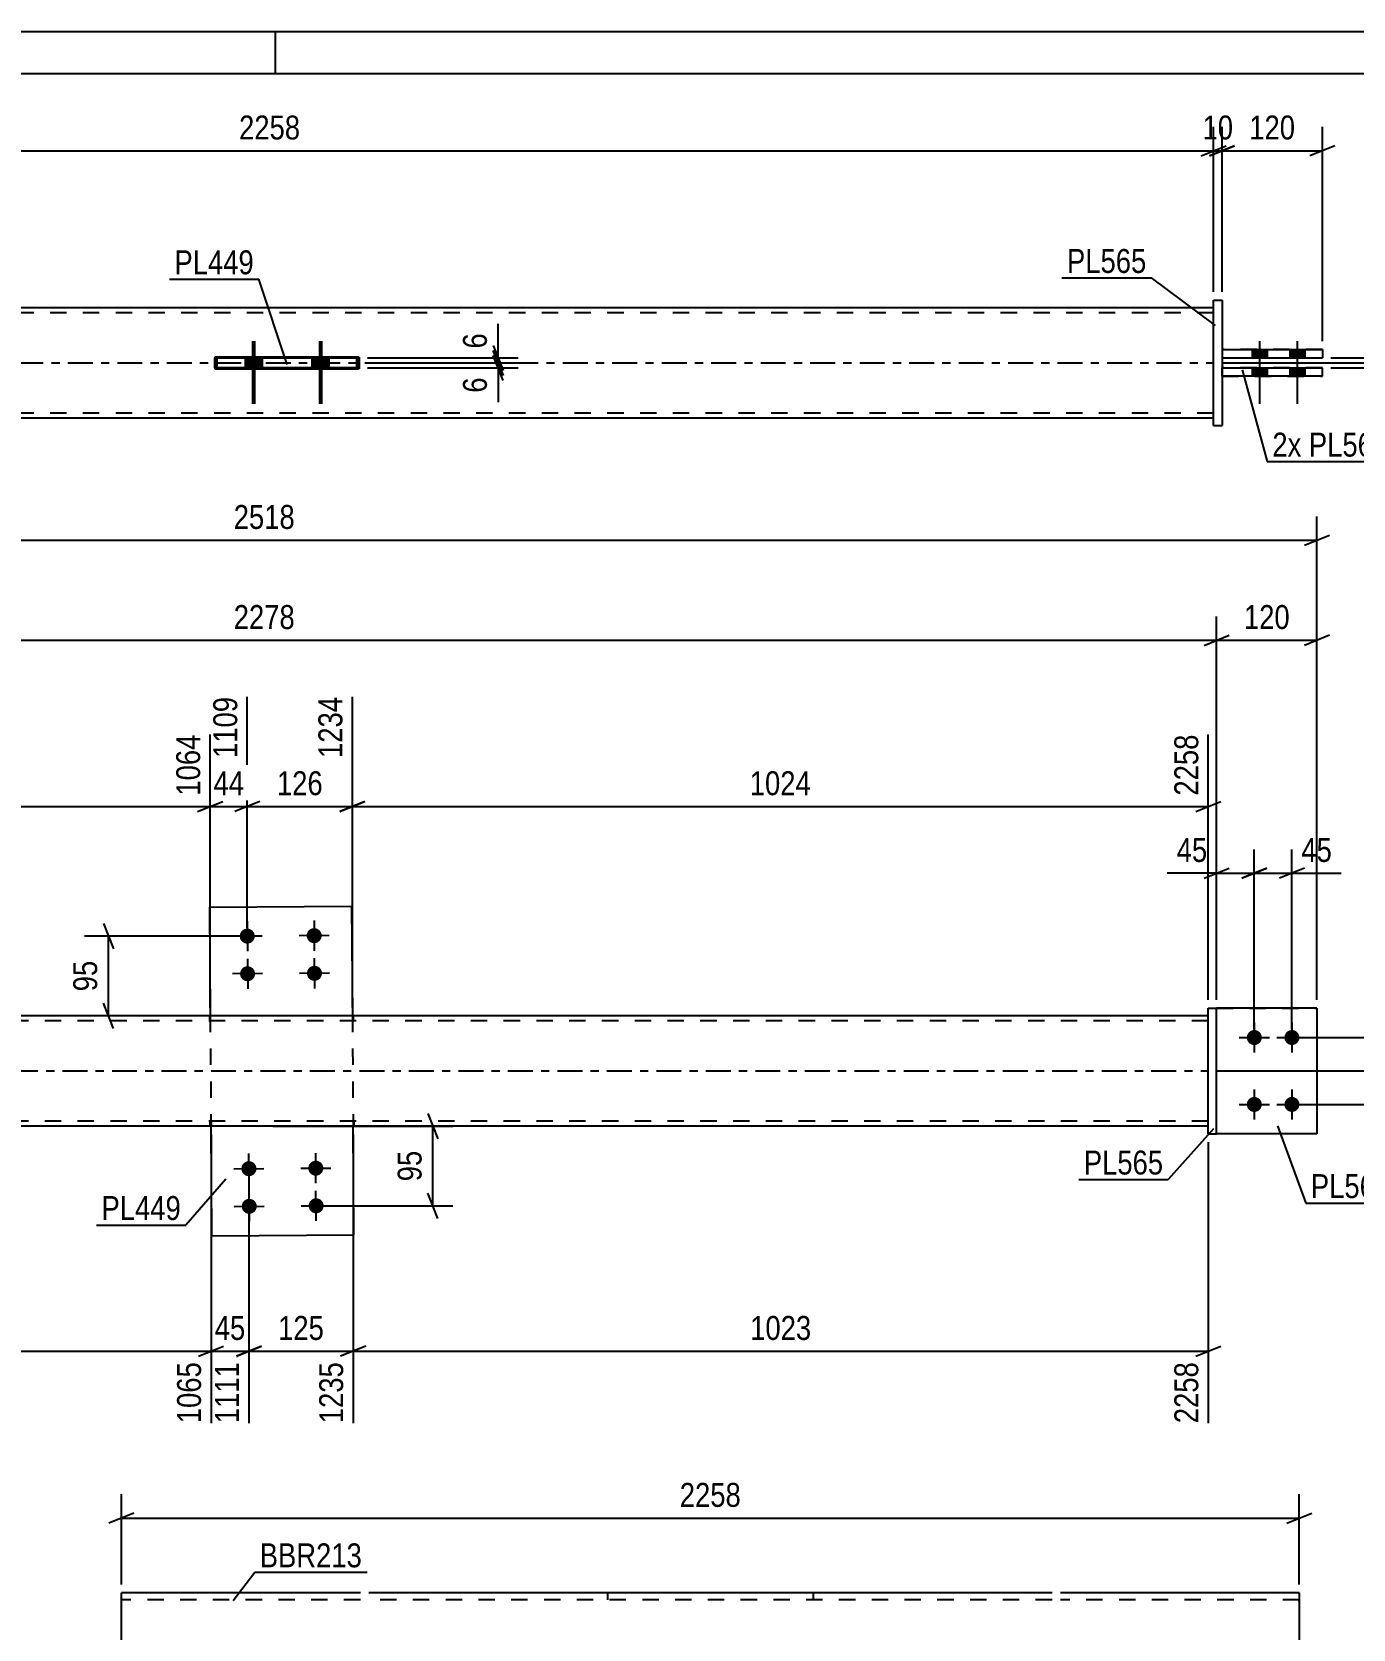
# Model space of a CAD drawing. Header units: millimetres. Extents: x 0 to 420, y 0 to 297.
# Drawn here: x 180.9 to 338.9, y 106 to 297 of the extents above; entities that cross this region are included whole.
import ezdxf

# ---------------------------------------------------------------- set-up
doc = ezdxf.new("R2010")
doc.units = ezdxf.units.MM
doc.linetypes.add('DXK_LINE_DOT2', pattern=[3.9198, 1.9599, -1.9599])
doc.linetypes.add('DXK_LINE_DOT3', pattern=[5.9187, 2.979, -0.9799, 0.9799, -0.9799])
doc.styles.add('Arial Narrow', font='ARIALN.TTF', dxfattribs={"height": 0.2})

# ---------------------------------------------------------------- blocks, each defined once
blk = doc.blocks.new('Unknown-581589653-1129')
at = {"color": 5, "linetype": 'Continuous'}
for p, q in [((420, 297), (0, 297)), ((210, 292), (210, 297)), ((415, 292), (5, 292))]:
    blk.add_line(p, q, dxfattribs=at)
blk = doc.blocks.new('Part-581589653-3309 - 1601')
at = {"color": 7, "linetype": 'DXK_LINE_DOT2'}
for p, q in [((322.58, 180.25), (334.58, 180.25)), ((334.58, 180.25), (322.58, 180.25)), ((322.58, 180.25), (322.58, 180.25)), ((322.58, 165.25), (322.58, 180.25)), ((334.58, 180.25), (334.58, 180.25)), ((334.58, 180.25), (334.58, 165.25)), ((334.58, 165.25), (322.58, 165.25)), ((334.58, 165.25), (322.58, 165.25))]:
    blk.add_line(p, q, dxfattribs=at)
blk = doc.blocks.new('Part-581589653-1607 - 1601')
at = {"linetype": 'Continuous'}
blk.add_hatch(color=2, dxfattribs=at).paths.add_polyline_path([(125.77, 166.15), (124.97, 167.55), (126.57, 167.55)])
at = {"color": 2, "linetype": 'Continuous'}
for p, q in [((321.58, 179.35), (95.77, 179.35)), ((125.77, 166.15), (124.97, 167.55)), ((124.97, 167.55), (126.57, 167.55)), ((126.57, 167.55), (125.77, 166.15)), ((321.58, 166.15), (95.77, 166.15))]:
    blk.add_line(p, q, dxfattribs=at)
at = {"color": 7, "linetype": 'DXK_LINE_DOT2'}
for p, q in [((95.77, 179.35), (95.77, 166.15)), ((321.58, 178.75), (95.77, 178.75)), ((202.11, 179.35), (202.11, 178.75)), ((219.32, 179.35), (219.32, 178.75)), ((321.58, 166.15), (321.58, 179.35)), ((321.58, 166.75), (95.77, 166.75)), ((202.2, 166.15), (202.2, 166.75)), ((219.41, 166.15), (219.41, 166.75))]:
    blk.add_line(p, q, dxfattribs=at)
at = {"color": 7, "linetype": 'DXK_LINE_DOT3'}
blk.add_line((95.77, 172.75), (321.58, 172.75), dxfattribs=at)
at = {"color": 2, "linetype": 'Continuous'}
blk.add_circle((125.77, 167.05), 1, dxfattribs=at)
blk = doc.blocks.new('Part-581589653-1620 - 1601')
at = {"color": 2, "linetype": 'Continuous'}
for p, q in [((202.12, 192.34), (219.12, 192.46)), ((202.12, 192.34), (202.21, 179.35)), ((219.12, 192.46), (219.21, 179.35)), ((202.4, 153.03), (202.31, 166.15)), ((219.4, 153.16), (219.31, 166.15)), ((202.4, 153.03), (219.4, 153.16))]:
    blk.add_line(p, q, dxfattribs=at)
at = {"color": 7, "linetype": 'DXK_LINE_DOT2'}
for p, q in [((202.21, 179.35), (202.31, 166.15)), ((219.21, 179.35), (219.31, 166.15))]:
    blk.add_line(p, q, dxfattribs=at)
blk = doc.blocks.new('Bolt-581589653-1613 - 1601')
at = {"linetype": 'Continuous'}
for points in [[(205.94, 161.06, -1), (207.74, 161.07, -1)], [(213.94, 161.12, -1), (215.74, 161.13, -1)], [(205.98, 156.56, -1), (207.78, 156.57, -1)], [(213.98, 156.62, -1), (215.78, 156.63, -1)]]:
    blk.add_hatch(color=1, dxfattribs=at).paths.add_polyline_path(points)
at = {"color": 1, "linetype": 'Continuous'}
for p, q in [((206.86, 159.27), (206.83, 162.87)), ((214.86, 159.32), (214.83, 162.92)), ((205.04, 161.05), (208.64, 161.08)), ((213.04, 161.11), (216.64, 161.14)), ((206.89, 154.77), (206.86, 158.37)), ((213.08, 156.61), (216.68, 156.64)), ((214.89, 154.82), (214.86, 158.42)), ((205.08, 156.55), (208.68, 156.58))]:
    blk.add_line(p, q, dxfattribs=at)
blk = doc.blocks.new('Bolt-581589653-1614 - 1601')
at = {"linetype": 'Continuous'}
for points in [[(207.54, 188.88, -1), (205.74, 188.87, -1)], [(215.54, 188.94, -1), (213.74, 188.92, -1)], [(207.58, 184.38, -1), (205.78, 184.37, -1)], [(215.58, 184.44, -1), (213.78, 184.42, -1)]]:
    blk.add_hatch(color=1, dxfattribs=at).paths.add_polyline_path(points)
at = {"color": 1, "linetype": 'Continuous'}
for p, q in [((206.63, 190.67), (206.66, 187.07)), ((214.63, 190.73), (214.66, 187.13)), ((208.44, 188.89), (204.84, 188.86)), ((216.44, 188.94), (212.84, 188.92)), ((206.66, 186.17), (206.69, 182.57)), ((214.66, 186.23), (214.69, 182.63)), ((208.48, 184.39), (204.88, 184.36)), ((216.48, 184.44), (212.88, 184.42))]:
    blk.add_line(p, q, dxfattribs=at)
blk = doc.blocks.new('Part-581589653-3310 - 1601')
at = {"color": 2, "linetype": 'Continuous'}
for p, q in [((334.58, 180.25), (322.58, 180.25)), ((334.58, 180.25), (334.58, 180.25)), ((334.58, 180.25), (334.58, 165.25)), ((334.58, 165.25), (322.58, 165.25))]:
    blk.add_line(p, q, dxfattribs=at)
at = {"color": 7, "linetype": 'DXK_LINE_DOT2'}
for p, q in [((334.58, 180.25), (322.58, 180.25)), ((322.58, 180.25), (322.58, 180.25)), ((322.58, 165.25), (322.58, 180.25)), ((334.58, 180.25), (334.58, 180.25)), ((334.58, 165.25), (322.58, 165.25))]:
    blk.add_line(p, q, dxfattribs=at)
blk = doc.blocks.new('Part-581589653-3311 - 1601')
at = {"color": 2, "linetype": 'Continuous'}
for p, q in [((321.58, 180.25), (322.58, 180.25)), ((321.58, 165.25), (321.58, 180.25)), ((322.58, 165.25), (322.58, 180.25)), ((321.58, 165.25), (321.58, 165.25)), ((321.58, 165.25), (322.58, 165.25))]:
    blk.add_line(p, q, dxfattribs=at)
at = {"color": 7, "linetype": 'DXK_LINE_DOT2'}
for p, q in [((321.58, 180.25), (322.58, 180.25)), ((321.58, 165.25), (322.58, 165.25))]:
    blk.add_line(p, q, dxfattribs=at)
blk = doc.blocks.new('Bolt-581589653-3312 - 1601')
at = {"linetype": 'Continuous'}
for points in [[(327.08, 177.65), (327.27, 177.63), (327.45, 177.57), (327.61, 177.48), (327.75, 177.35), (327.86, 177.2), (327.94, 177.03), (327.98, 176.84), (327.98, 176.65), (327.94, 176.47), (327.86, 176.3), (327.75, 176.15), (327.61, 176.02), (327.45, 175.93), (327.27, 175.87), (327.08, 175.85), (326.9, 175.87), (326.72, 175.93), (326.56, 176.02), (326.42, 176.15), (326.31, 176.3), (326.23, 176.47), (326.19, 176.65), (326.19, 176.84), (326.23, 177.03), (326.31, 177.2), (326.42, 177.35), (326.56, 177.48), (326.72, 177.57), (326.9, 177.63)], [(331.58, 177.65), (331.77, 177.63), (331.95, 177.57), (332.11, 177.48), (332.25, 177.35), (332.36, 177.2), (332.44, 177.03), (332.48, 176.84), (332.48, 176.65), (332.44, 176.47), (332.36, 176.3), (332.25, 176.15), (332.11, 176.02), (331.95, 175.93), (331.77, 175.87), (331.58, 175.85), (331.4, 175.87), (331.22, 175.93), (331.06, 176.02), (330.92, 176.15), (330.81, 176.3), (330.73, 176.47), (330.69, 176.65), (330.69, 176.84), (330.73, 177.03), (330.81, 177.2), (330.92, 177.35), (331.06, 177.48), (331.22, 177.57), (331.4, 177.63)], [(327.08, 169.65), (327.27, 169.63), (327.45, 169.57), (327.61, 169.48), (327.75, 169.35), (327.86, 169.2), (327.94, 169.03), (327.98, 168.84), (327.98, 168.65), (327.94, 168.47), (327.86, 168.3), (327.75, 168.15), (327.61, 168.02), (327.45, 167.93), (327.27, 167.87), (327.08, 167.85), (326.9, 167.87), (326.72, 167.93), (326.56, 168.02), (326.42, 168.15), (326.31, 168.3), (326.23, 168.47), (326.19, 168.65), (326.19, 168.84), (326.23, 169.03), (326.31, 169.2), (326.42, 169.35), (326.56, 169.48), (326.72, 169.57), (326.9, 169.63)], [(331.58, 169.65), (331.77, 169.63), (331.95, 169.57), (332.11, 169.48), (332.25, 169.35), (332.36, 169.2), (332.44, 169.03), (332.48, 168.84), (332.48, 168.65), (332.44, 168.47), (332.36, 168.3), (332.25, 168.15), (332.11, 168.02), (331.95, 167.93), (331.77, 167.87), (331.58, 167.85), (331.4, 167.87), (331.22, 167.93), (331.06, 168.02), (330.92, 168.15), (330.81, 168.3), (330.73, 168.47), (330.69, 168.65), (330.69, 168.84), (330.73, 169.03), (330.81, 169.2), (330.92, 169.35), (331.06, 169.48), (331.22, 169.57), (331.4, 169.63)]]:
    blk.add_hatch(color=1, dxfattribs=at).paths.add_polyline_path(points)
at = {"color": 1, "linetype": 'Continuous'}
for p, q in [((327.08, 178.55), (327.08, 174.95)), ((331.58, 178.55), (331.58, 174.95)), ((325.28, 176.75), (328.88, 176.75)), ((329.78, 176.75), (333.38, 176.75)), ((327.08, 170.55), (327.08, 166.95)), ((331.58, 170.55), (331.58, 166.95)), ((325.28, 168.75), (328.88, 168.75)), ((329.78, 168.75), (333.38, 168.75))]:
    blk.add_line(p, q, dxfattribs=at)
blk = doc.blocks.new('Part-581589653-1395 - 1366')
at = {"color": 2, "linetype": 'Continuous'}
for p, q in [((202.76, 256.82), (202.76, 258.02)), ((202.76, 258.02), (219.95, 258.02)), ((219.76, 256.82), (219.76, 258.02)), ((219.95, 256.82), (202.76, 256.82))]:
    blk.add_line(p, q, dxfattribs=at)
at = {"color": 7, "linetype": 'DXK_LINE_DOT2'}
for p, q in [((203.04, 256.82), (203.04, 258.02)), ((220.04, 258.02), (219.95, 258.02)), ((219.95, 258.02), (220.04, 258.02)), ((220.04, 256.82), (220.04, 258.02)), ((219.95, 256.82), (220.04, 256.82)), ((220.04, 256.82), (219.95, 256.82))]:
    blk.add_line(p, q, dxfattribs=at)
blk = doc.blocks.new('Bolt-581589653-1418 - 1366')
at = {"linetype": 'Continuous'}
for points in [[(206.58, 256.82), (208.38, 256.82), (208.38, 258.02), (206.58, 258.02)], [(206.61, 256.82), (208.41, 256.82), (208.41, 258.02), (206.61, 258.02)], [(214.58, 256.82), (216.38, 256.82), (216.38, 258.02), (214.58, 258.02)], [(214.61, 256.82), (216.41, 256.82), (216.41, 258.02), (214.61, 258.02)]]:
    blk.add_hatch(color=1, dxfattribs=at).paths.add_polyline_path(points)
at = {"color": 1, "linetype": 'Continuous'}
for p, q in [((207.48, 260.02), (207.48, 252.52)), ((207.51, 260.02), (207.51, 252.52)), ((215.48, 260.02), (215.48, 252.52)), ((215.51, 260.02), (215.51, 252.52)), ((206.58, 258.02), (206.58, 256.82)), ((206.61, 258.02), (206.61, 256.82)), ((208.38, 258.02), (208.38, 256.82)), ((208.41, 258.02), (208.41, 256.82)), ((214.58, 258.02), (214.58, 256.82)), ((214.61, 258.02), (214.61, 256.82)), ((216.38, 258.02), (216.38, 256.82)), ((216.41, 258.02), (216.41, 256.82))]:
    blk.add_line(p, q, dxfattribs=at)
blk = doc.blocks.new('Bolt-581589653-1419 - 1366')
at = {"linetype": 'Continuous'}
for points in [[(208.18, 258.02), (206.38, 258.02), (206.38, 256.82), (208.18, 256.82)], [(208.21, 258.02), (206.41, 258.02), (206.41, 256.82), (208.21, 256.82)], [(216.18, 258.02), (214.38, 258.02), (214.38, 256.82), (216.18, 256.82)], [(216.21, 258.02), (214.41, 258.02), (214.41, 256.82), (216.21, 256.82)]]:
    blk.add_hatch(color=1, dxfattribs=at).paths.add_polyline_path(points)
at = {"color": 1, "linetype": 'Continuous'}
for p, q in [((207.28, 260.02), (207.28, 252.52)), ((207.31, 260.02), (207.31, 252.52)), ((215.28, 260.02), (215.28, 252.52)), ((215.31, 260.02), (215.31, 252.52)), ((206.38, 258.02), (206.38, 256.82)), ((206.41, 258.02), (206.41, 256.82)), ((208.18, 258.02), (208.18, 256.82)), ((208.21, 258.02), (208.21, 256.82)), ((214.38, 258.02), (214.38, 256.82)), ((214.41, 258.02), (214.41, 256.82)), ((216.18, 258.02), (216.18, 256.82)), ((216.21, 258.02), (216.21, 256.82))]:
    blk.add_line(p, q, dxfattribs=at)
blk = doc.blocks.new('Part-581589653-1434 - 1366')
at = {"linetype": 'Continuous'}
blk.add_hatch(color=2, dxfattribs=at).paths.add_polyline_path([(126.41, 257.42), (125.61, 258.82), (127.21, 258.82)])
at = {"color": 2, "linetype": 'Continuous'}
for p, q in [((322.22, 264.02), (96.41, 264.02)), ((126.41, 257.42), (125.61, 258.82)), ((125.61, 258.82), (127.21, 258.82)), ((127.21, 258.82), (126.41, 257.42)), ((219.95, 258.12), (202.75, 258.12)), ((202.75, 258.12), (202.75, 256.72)), ((202.84, 258.12), (202.84, 258.02)), ((219.95, 256.72), (219.95, 258.12)), ((202.75, 256.72), (219.95, 256.72)), ((202.84, 256.72), (202.84, 256.82)), ((322.22, 250.82), (96.41, 250.82))]:
    blk.add_line(p, q, dxfattribs=at)
at = {"color": 7, "linetype": 'DXK_LINE_DOT2'}
for p, q in [((96.41, 264.02), (96.41, 250.82)), ((322.22, 250.82), (322.22, 264.02)), ((322.22, 263.42), (96.41, 263.42)), ((202.84, 256.82), (202.84, 258.12)), ((219.95, 258.12), (220.04, 258.12)), ((220.04, 258.12), (220.04, 256.72)), ((220.04, 256.72), (219.95, 256.72)), ((322.22, 251.42), (96.41, 251.42))]:
    blk.add_line(p, q, dxfattribs=at)
at = {"color": 7, "linetype": 'DXK_LINE_DOT3'}
blk.add_line((96.41, 257.42), (322.22, 257.42), dxfattribs=at)
at = {"color": 2, "linetype": 'Continuous'}
blk.add_circle((126.41, 258.32), 1, dxfattribs=at)
blk = doc.blocks.new('Part-581589653-3317 - 1366')
at = {"color": 2, "linetype": 'Continuous'}
for p, q in [((323.22, 259.02), (335.22, 259.02)), ((323.22, 259.02), (323.22, 258.02)), ((323.22, 258.02), (335.22, 258.02)), ((335.22, 259.02), (335.22, 258.02))]:
    blk.add_line(p, q, dxfattribs=at)
at = {"color": 7, "linetype": 'DXK_LINE_DOT2'}
for p, q in [((323.22, 259.02), (323.22, 259.02)), ((335.22, 259.02), (323.22, 259.02)), ((323.22, 258.02), (335.22, 258.02)), ((335.22, 259.02), (335.22, 259.02))]:
    blk.add_line(p, q, dxfattribs=at)
blk = doc.blocks.new('Part-581589653-3318 - 1366')
at = {"color": 2, "linetype": 'Continuous'}
for p, q in [((323.22, 256.82), (335.22, 256.82)), ((323.22, 255.82), (323.22, 256.82)), ((335.22, 255.82), (335.22, 256.82)), ((335.22, 255.82), (323.22, 255.82))]:
    blk.add_line(p, q, dxfattribs=at)
at = {"color": 7, "linetype": 'DXK_LINE_DOT2'}
for p, q in [((335.22, 256.82), (323.22, 256.82)), ((323.22, 255.82), (335.22, 255.82))]:
    blk.add_line(p, q, dxfattribs=at)
blk = doc.blocks.new('Part-581589653-3319 - 1366')
at = {"color": 2, "linetype": 'Continuous'}
for p, q in [((322.22, 264.92), (322.22, 264.92)), ((322.22, 249.92), (322.22, 264.92)), ((322.22, 264.92), (323.22, 264.92)), ((323.22, 264.92), (323.22, 264.92)), ((323.22, 264.92), (323.22, 249.92)), ((322.22, 249.92), (323.22, 249.92)), ((322.22, 249.92), (322.22, 249.92)), ((323.22, 249.92), (323.22, 249.92))]:
    blk.add_line(p, q, dxfattribs=at)
at = {"color": 7, "linetype": 'DXK_LINE_DOT2'}
for p, q in [((322.22, 264.92), (322.22, 264.92)), ((322.22, 264.92), (323.22, 264.92)), ((322.22, 249.92), (323.22, 249.92))]:
    blk.add_line(p, q, dxfattribs=at)
blk = doc.blocks.new('Bolt-581589653-3320 - 1366')
at = {"linetype": 'Continuous'}
for points in [[(328.62, 259.02), (326.82, 259.02), (326.82, 258.02), (328.62, 258.02)], [(328.62, 259.02), (326.82, 259.02), (326.82, 258.02), (328.62, 258.02)], [(333.12, 259.02), (331.32, 259.02), (331.32, 258.02), (333.12, 258.02)], [(333.12, 259.02), (331.32, 259.02), (331.32, 258.02), (333.12, 258.02)], [(328.62, 256.82), (326.82, 256.82), (326.82, 255.82), (328.62, 255.82)], [(328.62, 256.82), (326.82, 256.82), (326.82, 255.82), (328.62, 255.82)], [(333.12, 256.82), (331.32, 256.82), (331.32, 255.82), (333.12, 255.82)], [(333.12, 256.82), (331.32, 256.82), (331.32, 255.82), (333.12, 255.82)]]:
    blk.add_hatch(color=1, dxfattribs=at).paths.add_polyline_path(points)
at = {"color": 1, "linetype": 'Continuous'}
for p, q in [((327.72, 260.02), (327.72, 252.52)), ((327.72, 260.02), (327.72, 252.52)), ((332.22, 260.02), (332.22, 252.52)), ((332.22, 260.02), (332.22, 252.52)), ((326.82, 259.02), (326.82, 258.02)), ((326.82, 259.02), (326.82, 258.02)), ((328.62, 259.02), (328.62, 258.02)), ((328.62, 259.02), (328.62, 258.02)), ((331.32, 259.02), (331.32, 258.02)), ((331.32, 259.02), (331.32, 258.02)), ((333.12, 259.02), (333.12, 258.02)), ((333.12, 259.02), (333.12, 258.02)), ((326.82, 256.82), (326.82, 255.82)), ((326.82, 256.82), (326.82, 255.82)), ((328.62, 256.82), (328.62, 255.82)), ((328.62, 256.82), (328.62, 255.82)), ((331.32, 256.82), (331.32, 255.82)), ((331.32, 256.82), (331.32, 255.82)), ((333.12, 256.82), (333.12, 255.82)), ((333.12, 256.82), (333.12, 255.82))]:
    blk.add_line(p, q, dxfattribs=at)
blk = doc.blocks.new('Part-581589653-5546 - 5545')
at = {"color": 2, "linetype": 'Continuous'}
for p, q in [((220.17, 110.36), (191.59, 110.36)), ((191.59, 91.64), (191.59, 110.36)), ((302.89, 110.36), (221.17, 110.36)), ((332.46, 110.36), (303.89, 110.36)), ((332.46, 110.36), (332.46, 93.22)), ((332.46, 91.51), (332.46, 93.22)), ((191.59, 91.51), (191.59, 91.64)), ((220.17, 91.51), (191.59, 91.51)), ((302.89, 91.51), (221.17, 91.51)), ((332.46, 91.51), (303.89, 91.51))]:
    blk.add_line(p, q, dxfattribs=at)
at = {"color": 7, "linetype": 'DXK_LINE_DOT2'}
for p, q in [((220.17, 109.51), (191.59, 109.51)), ((302.89, 109.51), (221.17, 109.51)), ((249.74, 110.36), (249.74, 109.51)), ((274.32, 110.36), (274.32, 109.51)), ((332.46, 109.51), (303.89, 109.51)), ((332.46, 109.51), (332.46, 109.44)), ((332.46, 109.44), (332.46, 109.51)), ((332.46, 109.3), (332.46, 109.44)), ((332.46, 109.44), (332.46, 109.3)), ((191.59, 92.36), (191.59, 92.43)), ((220.17, 92.36), (191.59, 92.36)), ((302.89, 92.36), (221.17, 92.36)), ((249.87, 91.51), (249.87, 92.36)), ((274.44, 91.51), (274.44, 92.36)), ((332.46, 92.36), (303.89, 92.36)), ((332.46, 92.43), (332.46, 92.89)), ((332.46, 92.36), (332.46, 92.43))]:
    blk.add_line(p, q, dxfattribs=at)
blk = doc.blocks.new('StraightDimension-581589653-6542 - 1601')
at = {"color": 7, "linetype": 'Continuous'}
for p, q in [((202.31, 165.15), (202.31, 130.63)), ((206.84, 160.07), (206.84, 130.63)), ((200.81, 138.64), (203.81, 139.84)), ((208.34, 139.84), (205.34, 138.64)), ((202.31, 139.24), (206.84, 139.24))]:
    blk.add_line(p, q, dxfattribs=at)
at = {"color": 0}
blk.add_wipeout([(207, 139.99), (207, 144.19), (202.15, 144.19), (202.15, 139.99)], dxfattribs=at)
at = {"color": 0, "linetype": 'Continuous'}
blk.add_wipeout([(206.24, 138.54), (202.04, 138.54), (202.04, 130.03), (206.24, 130.03)], dxfattribs=at)
at = {"color": 3, "style": 'Arial Narrow'}
blk.add_text('45', height=2.863, dxfattribs=at).set_placement((202.75, 140.59))
at = {"color": 3, "linetype": 'Continuous', "style": 'Arial Narrow'}
blk.add_text('1111', height=2.863, rotation=90.0002, dxfattribs=at).set_placement((205.64, 130.63))
blk = doc.blocks.new('StraightDimension-581589653-6478 - 1601')
at = {"color": 7, "linetype": 'Continuous'}
for p, q in [((206.64, 189.87), (206.64, 217.49)), ((219.21, 180.35), (219.21, 217.49)), ((208.14, 204.98), (205.14, 203.78)), ((206.64, 204.38), (219.21, 204.38)), ((217.71, 203.78), (220.71, 204.98))]:
    blk.add_line(p, q, dxfattribs=at)
at = {"color": 0}
blk.add_wipeout([(216.27, 205.13), (216.27, 209.33), (209.59, 209.33), (209.59, 205.13)], dxfattribs=at)
at = {"color": 0, "linetype": 'Continuous'}
blk.add_wipeout([(218.61, 218.09), (214.41, 218.09), (214.41, 209.58), (218.61, 209.58)], dxfattribs=at)
at = {"color": 3, "linetype": 'Continuous', "style": 'Arial Narrow'}
blk.add_text('1234', height=2.863, rotation=90.0002, dxfattribs=at).set_placement((218.01, 210.18))
at = {"color": 3, "style": 'Arial Narrow'}
blk.add_text('126', height=2.863, dxfattribs=at).set_placement((210.19, 205.73))
blk = doc.blocks.new('StraightDimension-581589653-3573 - 1601')
at = {"color": 7, "linetype": 'Continuous'}
for p, q in [((322.58, 181.25), (322.58, 199.25)), ((327.08, 177.75), (327.08, 199.25)), ((321.08, 195.8), (324.08, 197)), ((328.58, 197), (325.58, 195.8)), ((322.58, 196.4), (327.08, 196.4))]:
    blk.add_line(p, q, dxfattribs=at)
at = {"color": 0}
blk.add_wipeout([(322.06, 197.15), (322.06, 201.35), (317.2, 201.35), (317.2, 197.15)], dxfattribs=at)
at = {"color": 7, "linetype": 'Continuous'}
blk.add_line((322.58, 196.4), (316.68, 196.4), dxfattribs=at)
blk.add_line((322.58, 196.4), (316.68, 196.4), dxfattribs=at)
at = {"color": 3, "style": 'Arial Narrow'}
blk.add_text('45', height=2.863, dxfattribs=at).set_placement((317.8, 197.75))
blk = doc.blocks.new('StraightDimension-581589653-6540 - 1601')
at = {"color": 7, "linetype": 'Continuous'}
for p, q in [((219.31, 165.15), (219.31, 130.63)), ((321.58, 164.25), (321.58, 130.63)), ((220.81, 139.84), (217.81, 138.64)), ((320.08, 138.64), (323.08, 139.84)), ((219.31, 139.24), (321.58, 139.24))]:
    blk.add_line(p, q, dxfattribs=at)
at = {"color": 0}
blk.add_wipeout([(274.7, 139.99), (274.7, 144.19), (266.19, 144.19), (266.19, 139.99)], dxfattribs=at)
at = {"color": 0, "linetype": 'Continuous'}
blk.add_wipeout([(320.98, 138.54), (316.78, 138.54), (316.78, 130.03), (320.98, 130.03)], dxfattribs=at)
at = {"color": 3, "style": 'Arial Narrow'}
blk.add_text('1023', height=2.863, dxfattribs=at).set_placement((266.79, 140.59))
at = {"color": 3, "linetype": 'Continuous', "style": 'Arial Narrow'}
blk.add_text('2258', height=2.863, rotation=90.0002, dxfattribs=at).set_placement((320.38, 130.63))
blk = doc.blocks.new('StraightDimension-581589653-3621 - 1601')
at = {"color": 7, "linetype": 'Continuous'}
for p, q in [((334.58, 181.25), (334.58, 239.07)), ((82.77, 236.22), (334.58, 236.22)), ((333.08, 235.62), (336.08, 236.82))]:
    blk.add_line(p, q, dxfattribs=at)
at = {"color": 0}
blk.add_wipeout([(212.93, 236.97), (212.93, 241.17), (204.42, 241.17), (204.42, 236.97)], dxfattribs=at)
at = {"color": 3, "style": 'Arial Narrow'}
blk.add_text('2518', height=2.863, dxfattribs=at).set_placement((205.02, 237.57))
blk = doc.blocks.new('StraightDimension-581589653-4268 - 1601')
at = {"color": 7, "linetype": 'Continuous'}
for p, q in [((189.44, 190.37), (190.64, 187.37)), ((205.64, 188.87), (187.19, 188.87)), ((190.04, 179.35), (190.04, 188.87)), ((190.64, 177.85), (189.44, 180.85)), ((201.11, 179.35), (187.19, 179.35))]:
    blk.add_line(p, q, dxfattribs=at)
at = {"color": 0}
blk.add_wipeout([(189.29, 186.54), (185.09, 186.54), (185.09, 181.68), (189.29, 181.68)], dxfattribs=at)
at = {"color": 3, "style": 'Arial Narrow'}
blk.add_text('95', height=2.863, rotation=90.0002, dxfattribs=at).set_placement((188.69, 182.28))
blk = doc.blocks.new('StraightDimension-581589653-1873 - 1601')
at = {"color": 7, "linetype": 'Continuous'}
for p, q in [((228.24, 167.65), (229.44, 164.65)), ((209.68, 166.15), (231.24, 166.15)), ((228.84, 156.62), (228.84, 166.15)), ((215.88, 156.62), (231.24, 156.62)), ((229.44, 155.12), (228.24, 158.12))]:
    blk.add_line(p, q, dxfattribs=at)
at = {"color": 0}
blk.add_wipeout([(228.09, 163.81), (223.89, 163.81), (223.89, 158.96), (228.09, 158.96)], dxfattribs=at)
at = {"color": 3, "style": 'Arial Narrow'}
blk.add_text('95', height=2.863, rotation=90.0002, dxfattribs=at).set_placement((227.49, 159.56))
blk = doc.blocks.new('StraightDimension-581589653-6994 - 1601')
at = {"color": 7, "linetype": 'Continuous'}
for p, q in [((344.89, 178.25), (346.09, 175.25)), ((332.58, 176.75), (347.89, 176.75)), ((345.49, 172.75), (345.49, 176.75)), ((346.09, 171.25), (344.89, 174.25)), ((322.58, 172.75), (347.89, 172.75))]:
    blk.add_line(p, q, dxfattribs=at)
at = {"color": 0}
blk.add_wipeout([(344.74, 182.13), (340.54, 182.13), (340.54, 177.27), (344.74, 177.27)], dxfattribs=at)
at = {"color": 7, "linetype": 'Continuous'}
blk.add_line((345.49, 176.75), (345.49, 182.66), dxfattribs=at)
blk.add_line((345.49, 176.75), (345.49, 182.66), dxfattribs=at)
at = {"color": 3, "style": 'Arial Narrow'}
blk.add_text('40', height=2.863, rotation=90.0002, dxfattribs=at).set_placement((344.14, 177.87))
blk = doc.blocks.new('StraightDimension-581589653-3572 - 1601')
at = {"color": 7, "linetype": 'Continuous'}
for p, q in [((327.08, 177.75), (327.08, 199.25)), ((331.58, 177.75), (331.58, 199.25)), ((325.58, 195.8), (328.58, 197)), ((333.08, 197), (330.08, 195.8)), ((327.08, 196.4), (331.58, 196.4))]:
    blk.add_line(p, q, dxfattribs=at)
at = {"color": 0}
blk.add_wipeout([(336.97, 197.15), (336.97, 201.35), (332.11, 201.35), (332.11, 197.15)], dxfattribs=at)
at = {"color": 7, "linetype": 'Continuous'}
blk.add_line((331.58, 196.4), (337.49, 196.4), dxfattribs=at)
blk.add_line((331.58, 196.4), (337.49, 196.4), dxfattribs=at)
at = {"color": 3, "style": 'Arial Narrow'}
blk.add_text('45', height=2.863, dxfattribs=at).set_placement((332.71, 197.75))
blk = doc.blocks.new('StraightDimension-581589653-6376 - 1601')
at = {"color": 7, "linetype": 'Continuous'}
for p, q in [((322.58, 181.25), (322.58, 227.1)), ((334.58, 181.25), (334.58, 227.1)), ((321.08, 223.65), (324.08, 224.85)), ((322.58, 224.25), (334.58, 224.25)), ((336.08, 224.85), (333.08, 223.65))]:
    blk.add_line(p, q, dxfattribs=at)
at = {"color": 0}
blk.add_wipeout([(331.93, 225), (331.93, 229.2), (325.24, 229.2), (325.24, 225)], dxfattribs=at)
at = {"color": 3, "style": 'Arial Narrow'}
blk.add_text('120', height=2.863, dxfattribs=at).set_placement((325.84, 225.6))
blk = doc.blocks.new('StraightDimension-581589653-6377 - 1601')
at = {"color": 7, "linetype": 'Continuous'}
for p, q in [((94.77, 181.25), (94.77, 227.1)), ((322.58, 181.25), (322.58, 227.1)), ((96.27, 224.85), (93.27, 223.65)), ((94.77, 224.25), (322.58, 224.25)), ((321.08, 223.65), (324.08, 224.85))]:
    blk.add_line(p, q, dxfattribs=at)
at = {"color": 0}
blk.add_wipeout([(212.93, 225), (212.93, 229.2), (204.42, 229.2), (204.42, 225)], dxfattribs=at)
at = {"color": 3, "style": 'Arial Narrow'}
blk.add_text('2278', height=2.863, dxfattribs=at).set_placement((205.02, 225.6))
blk = doc.blocks.new('StraightDimension-581589653-6541 - 1601')
at = {"color": 7, "linetype": 'Continuous'}
for p, q in [((219.31, 165.15), (219.31, 130.63)), ((206.84, 160.07), (206.84, 130.63)), ((205.34, 138.64), (208.34, 139.84)), ((220.81, 139.84), (217.81, 138.64)), ((206.84, 139.24), (219.31, 139.24))]:
    blk.add_line(p, q, dxfattribs=at)
at = {"color": 0}
blk.add_wipeout([(216.42, 139.99), (216.42, 144.19), (209.73, 144.19), (209.73, 139.99)], dxfattribs=at)
at = {"color": 0, "linetype": 'Continuous'}
blk.add_wipeout([(218.71, 138.54), (214.51, 138.54), (214.51, 130.03), (218.71, 130.03)], dxfattribs=at)
at = {"color": 3, "style": 'Arial Narrow'}
blk.add_text('125', height=2.863, dxfattribs=at).set_placement((210.33, 140.59))
at = {"color": 3, "linetype": 'Continuous', "style": 'Arial Narrow'}
blk.add_text('1235', height=2.863, rotation=90.0002, dxfattribs=at).set_placement((218.11, 130.63))
blk = doc.blocks.new('StraightDimension-581589653-6477 - 1601')
at = {"color": 7, "linetype": 'Continuous'}
for p, q in [((219.21, 180.35), (219.21, 217.49)), ((321.58, 181.25), (321.58, 212.99)), ((220.71, 204.98), (217.71, 203.78)), ((219.21, 204.38), (321.58, 204.38)), ((320.08, 203.78), (323.08, 204.98))]:
    blk.add_line(p, q, dxfattribs=at)
at = {"color": 0, "linetype": 'Continuous'}
blk.add_wipeout([(320.98, 213.59), (316.78, 213.59), (316.78, 205.08), (320.98, 205.08)], dxfattribs=at)
at = {"color": 0}
blk.add_wipeout([(274.65, 205.13), (274.65, 209.33), (266.14, 209.33), (266.14, 205.13)], dxfattribs=at)
at = {"color": 3, "linetype": 'Continuous', "style": 'Arial Narrow'}
blk.add_text('2258', height=2.863, rotation=90.0002, dxfattribs=at).set_placement((320.38, 205.68))
at = {"color": 3, "style": 'Arial Narrow'}
blk.add_text('1024', height=2.863, dxfattribs=at).set_placement((266.74, 205.73))
blk = doc.blocks.new('StraightDimension-581589653-6543 - 1601')
at = {"color": 7, "linetype": 'Continuous'}
for p, q in [((95.77, 164.25), (95.77, 136.12)), ((202.31, 165.15), (202.31, 130.63)), ((97.27, 139.84), (94.27, 138.64)), ((200.81, 138.64), (203.81, 139.84)), ((95.77, 139.24), (202.31, 139.24))]:
    blk.add_line(p, q, dxfattribs=at)
at = {"color": 0}
blk.add_wipeout([(153.29, 139.99), (153.29, 144.19), (144.78, 144.19), (144.78, 139.99)], dxfattribs=at)
at = {"color": 0, "linetype": 'Continuous'}
for points in [[(95.17, 138.54), (90.97, 138.54), (90.97, 135.52), (95.17, 135.52)], [(201.71, 138.54), (197.51, 138.54), (197.51, 130.03), (201.71, 130.03)]]:
    blk.add_wipeout(points, dxfattribs=at)
at = {"color": 3, "style": 'Arial Narrow'}
blk.add_text('1065', height=2.863, dxfattribs=at).set_placement((145.38, 140.59))
at = {"color": 3, "linetype": 'Continuous', "style": 'Arial Narrow'}
for s, height, p in [('0', 2.86, (94.57, 136.12)), ('1065', 2.863, (201.11, 130.63))]:
    blk.add_text(s, height=height, rotation=90.0002, dxfattribs=at).set_placement(p)
blk = doc.blocks.new('StraightDimension-581589653-6479 - 1601')
at = {"color": 7, "linetype": 'Continuous'}
for p, q in [((206.64, 189.87), (206.64, 217.49)), ((202.21, 180.35), (202.21, 212.99)), ((200.71, 203.78), (203.71, 204.98)), ((202.21, 204.38), (206.64, 204.38)), ((208.14, 204.98), (205.14, 203.78))]:
    blk.add_line(p, q, dxfattribs=at)
at = {"color": 0}
blk.add_wipeout([(206.86, 205.13), (206.86, 209.33), (202, 209.33), (202, 205.13)], dxfattribs=at)
at = {"color": 3, "style": 'Arial Narrow'}
blk.add_text('44', height=2.863, dxfattribs=at).set_placement((202.6, 205.73))
at = {"color": 0, "linetype": 'Continuous'}
blk.add_wipeout([(206.04, 218.09), (201.84, 218.09), (201.84, 209.58), (206.04, 209.58)], dxfattribs=at)
at = {"color": 3, "linetype": 'Continuous', "style": 'Arial Narrow'}
blk.add_text('1109', height=2.863, rotation=90.0002, dxfattribs=at).set_placement((205.44, 210.18))
blk = doc.blocks.new('StraightDimension-581589653-6480 - 1601')
at = {"color": 7, "linetype": 'Continuous'}
for p, q in [((202.21, 180.35), (202.21, 212.99)), ((95.77, 180.35), (95.77, 207.51)), ((97.27, 204.98), (94.27, 203.78)), ((95.77, 204.38), (202.21, 204.38)), ((200.71, 203.78), (203.71, 204.98))]:
    blk.add_line(p, q, dxfattribs=at)
at = {"color": 0, "linetype": 'Continuous'}
for points in [[(201.61, 213.59), (197.41, 213.59), (197.41, 205.08), (201.61, 205.08)], [(95.17, 208.11), (90.97, 208.11), (90.97, 205.08), (95.17, 205.08)]]:
    blk.add_wipeout(points, dxfattribs=at)
at = {"color": 0}
blk.add_wipeout([(153.25, 205.13), (153.25, 209.33), (144.73, 209.33), (144.73, 205.13)], dxfattribs=at)
at = {"color": 3, "linetype": 'Continuous', "style": 'Arial Narrow'}
for s, height, p in [('1064', 2.863, (201.01, 205.68)), ('0', 2.86, (94.57, 205.68))]:
    blk.add_text(s, height=height, rotation=90.0002, dxfattribs=at).set_placement(p)
at = {"color": 3, "style": 'Arial Narrow'}
blk.add_text('1064', height=2.863, dxfattribs=at).set_placement((145.33, 205.73))
blk = doc.blocks.new('StraightDimension-581589653-6995 - 1601')
at = {"color": 7, "linetype": 'Continuous'}
for p, q in [((344.89, 174.25), (346.09, 171.25)), ((322.58, 172.75), (347.89, 172.75)), ((345.49, 168.75), (345.49, 172.75)), ((346.09, 167.25), (344.89, 170.25)), ((332.58, 168.75), (347.89, 168.75))]:
    blk.add_line(p, q, dxfattribs=at)
at = {"color": 0}
blk.add_wipeout([(344.74, 168.22), (340.54, 168.22), (340.54, 163.37), (344.74, 163.37)], dxfattribs=at)
at = {"color": 7, "linetype": 'Continuous'}
blk.add_line((345.49, 168.75), (345.49, 162.84), dxfattribs=at)
blk.add_line((345.49, 168.75), (345.49, 162.84), dxfattribs=at)
at = {"color": 3, "style": 'Arial Narrow'}
blk.add_text('40', height=2.863, rotation=90.0002, dxfattribs=at).set_placement((344.14, 163.97))
blk = doc.blocks.new('StraightDimension-581589653-6180 - 1366')
at = {"color": 7, "linetype": 'Continuous'}
for p, q in [((322.22, 265.92), (322.22, 285.64)), ((323.22, 265.92), (323.22, 285.64)), ((320.72, 282.19), (323.72, 283.39)), ((324.72, 283.39), (321.72, 282.19)), ((322.22, 282.79), (323.22, 282.79))]:
    blk.add_line(p, q, dxfattribs=at)
at = {"color": 0}
blk.add_wipeout([(325.15, 283.54), (325.15, 287.74), (320.29, 287.74), (320.29, 283.54)], dxfattribs=at)
at = {"color": 3, "style": 'Arial Narrow'}
blk.add_text('10', height=2.863, dxfattribs=at).set_placement((320.89, 284.14))
blk = doc.blocks.new('StraightDimension-581589653-6230 - 1366')
at = {"color": 7, "linetype": 'Continuous'}
for p, q in [((336.22, 258.02), (347.62, 258.02)), ((344.62, 259.52), (345.82, 256.52)), ((345.82, 255.92), (344.62, 258.92)), ((345.22, 257.42), (345.22, 258.02)), ((323.22, 257.42), (347.62, 257.42))]:
    blk.add_line(p, q, dxfattribs=at)
at = {"color": 0}
blk.add_wipeout([(344.47, 261.57), (340.27, 261.57), (340.27, 258.54), (344.47, 258.54)], dxfattribs=at)
at = {"color": 7, "linetype": 'Continuous'}
blk.add_line((345.22, 258.02), (345.22, 262.1), dxfattribs=at)
blk.add_line((345.22, 258.02), (345.22, 262.1), dxfattribs=at)
at = {"color": 3, "style": 'Arial Narrow'}
blk.add_text('6', height=2.86, rotation=90.0002, dxfattribs=at).set_placement((343.87, 259.14))
blk = doc.blocks.new('StraightDimension-581589653-6181 - 1366')
at = {"color": 7, "linetype": 'Continuous'}
for p, q in [((96.41, 265.92), (96.41, 285.64)), ((322.22, 265.92), (322.22, 285.64)), ((97.91, 283.39), (94.91, 282.19)), ((96.41, 282.79), (322.22, 282.79)), ((320.72, 282.19), (323.72, 283.39))]:
    blk.add_line(p, q, dxfattribs=at)
at = {"color": 0}
blk.add_wipeout([(213.57, 283.54), (213.57, 287.74), (205.06, 287.74), (205.06, 283.54)], dxfattribs=at)
at = {"color": 3, "style": 'Arial Narrow'}
blk.add_text('2258', height=2.863, dxfattribs=at).set_placement((205.66, 284.14))
blk = doc.blocks.new('StraightDimension-581589653-1503 - 1366')
at = {"color": 7, "linetype": 'Continuous'}
for p, q in [((236.05, 258.92), (237.25, 255.92)), ((237.25, 255.32), (236.05, 258.32)), ((221.04, 257.42), (239.05, 257.42)), ((221.04, 256.82), (239.05, 256.82)), ((236.65, 256.82), (236.65, 257.42))]:
    blk.add_line(p, q, dxfattribs=at)
at = {"color": 0}
blk.add_wipeout([(235.9, 256.29), (231.7, 256.29), (231.7, 253.26), (235.9, 253.26)], dxfattribs=at)
at = {"color": 7, "linetype": 'Continuous'}
blk.add_line((236.65, 256.82), (236.65, 252.74), dxfattribs=at)
blk.add_line((236.65, 256.82), (236.65, 252.74), dxfattribs=at)
at = {"color": 3, "style": 'Arial Narrow'}
blk.add_text('6', height=2.86, rotation=90.0002, dxfattribs=at).set_placement((235.3, 253.86))
blk = doc.blocks.new('StraightDimension-581589653-6179 - 1366')
at = {"color": 7, "linetype": 'Continuous'}
for p, q in [((323.22, 265.92), (323.22, 285.64)), ((335.22, 260.02), (335.22, 285.64)), ((321.72, 282.19), (324.72, 283.39)), ((323.22, 282.79), (335.22, 282.79)), ((336.72, 283.39), (333.72, 282.19))]:
    blk.add_line(p, q, dxfattribs=at)
at = {"color": 0}
blk.add_wipeout([(332.56, 283.54), (332.56, 287.74), (325.88, 287.74), (325.88, 283.54)], dxfattribs=at)
at = {"color": 3, "style": 'Arial Narrow'}
blk.add_text('120', height=2.863, dxfattribs=at).set_placement((326.48, 284.14))
blk = doc.blocks.new('StraightDimension-581589653-6231 - 1366')
at = {"color": 7, "linetype": 'Continuous'}
for p, q in [((344.62, 258.92), (345.82, 255.92)), ((345.82, 255.32), (344.62, 258.32)), ((323.22, 257.42), (347.62, 257.42)), ((336.22, 256.82), (347.62, 256.82)), ((345.22, 256.82), (345.22, 257.42))]:
    blk.add_line(p, q, dxfattribs=at)
at = {"color": 0}
blk.add_wipeout([(344.47, 256.29), (340.27, 256.29), (340.27, 253.26), (344.47, 253.26)], dxfattribs=at)
at = {"color": 7, "linetype": 'Continuous'}
blk.add_line((345.22, 256.82), (345.22, 252.74), dxfattribs=at)
blk.add_line((345.22, 256.82), (345.22, 252.74), dxfattribs=at)
at = {"color": 3, "style": 'Arial Narrow'}
blk.add_text('6', height=2.86, rotation=90.0002, dxfattribs=at).set_placement((343.87, 253.86))
blk = doc.blocks.new('StraightDimension-581589653-1507 - 1366')
at = {"color": 7, "linetype": 'Continuous'}
for p, q in [((221.04, 258.02), (239.05, 258.02)), ((236.05, 259.52), (237.25, 256.52)), ((237.25, 255.92), (236.05, 258.92)), ((236.65, 257.42), (236.65, 258.02)), ((221.04, 257.42), (239.05, 257.42))]:
    blk.add_line(p, q, dxfattribs=at)
at = {"color": 0}
blk.add_wipeout([(235.9, 261.57), (231.7, 261.57), (231.7, 258.54), (235.9, 258.54)], dxfattribs=at)
at = {"color": 7, "linetype": 'Continuous'}
blk.add_line((236.65, 258.02), (236.65, 262.09), dxfattribs=at)
blk.add_line((236.65, 258.02), (236.65, 262.09), dxfattribs=at)
at = {"color": 3, "style": 'Arial Narrow'}
blk.add_text('6', height=2.86, rotation=90.0002, dxfattribs=at).set_placement((235.3, 259.14))
blk = doc.blocks.new('StraightDimension-581589653-5701 - 5545')
at = {"color": 7, "linetype": 'Continuous'}
for p, q in [((191.59, 111.36), (191.59, 122.13)), ((332.46, 111.36), (332.46, 122.13)), ((193.09, 119.88), (190.09, 118.68)), ((191.59, 119.28), (332.46, 119.28)), ((330.96, 118.68), (333.96, 119.88))]:
    blk.add_line(p, q, dxfattribs=at)
at = {"color": 0}
blk.add_wipeout([(266.28, 120.03), (266.28, 124.23), (257.77, 124.23), (257.77, 120.03)], dxfattribs=at)
at = {"color": 3, "style": 'Arial Narrow'}
blk.add_text('2258', height=2.863, dxfattribs=at).set_placement((258.37, 120.63))
blk = doc.blocks.new('Mark-581589653-1616 - 1601')
at = {"color": 0}
blk.add_wipeout([(198.71, 154.93), (198.71, 157.93), (189.21, 157.93), (189.21, 154.93)], dxfattribs=at)
blk.add_wipeout([(198.71, 154.93), (198.71, 157.93), (189.21, 157.93), (189.21, 154.93)], dxfattribs=at)
at = {"color": 30, "linetype": 'Continuous'}
for p in [(204.07, 159.81), (188.61, 154.33)]:
    blk.add_line(p, (199.31, 154.33), dxfattribs=at)
at = {"color": 3, "style": 'Arial Narrow'}
blk.add_text('PL449', height=2.863, dxfattribs=at).set_placement((189.21, 154.93))
blk = doc.blocks.new('MarkSet-581589653-6663 - 1601')
at = {"color": 0}
blk.add_wipeout([(343.36, 157.55), (343.36, 160.55), (333.85, 160.55), (333.85, 157.55)], dxfattribs=at)
blk.add_wipeout([(343.36, 157.55), (343.36, 160.55), (333.85, 160.55), (333.85, 157.55)], dxfattribs=at)
at = {"color": 30, "linetype": 'Continuous'}
blk.add_line((329.86, 166.2), (333.25, 156.95), dxfattribs=at)
at = {"color": 3, "style": 'Arial Narrow'}
blk.add_text('PL564', height=2.863, dxfattribs=at).set_placement((333.85, 157.55))
at = {"color": 0}
blk.add_wipeout([(348.64, 157.55), (348.64, 160.55), (344.26, 160.55), (344.26, 157.55)], dxfattribs=at)
blk.add_wipeout([(348.64, 157.55), (348.64, 160.55), (344.26, 160.55), (344.26, 157.55)], dxfattribs=at)
at = {"color": 30, "linetype": 'Continuous'}
blk.add_line((333.25, 156.95), (349.24, 156.95), dxfattribs=at)
at = {"color": 3, "style": 'Arial Narrow'}
blk.add_text('BS', height=2.863, dxfattribs=at).set_placement((344.26, 157.55))
blk = doc.blocks.new('Mark-581589653-6668 - 1601')
at = {"color": 0}
blk.add_wipeout([(316.2, 160.37), (316.2, 163.37), (306.69, 163.37), (306.69, 160.37)], dxfattribs=at)
blk.add_wipeout([(316.2, 160.37), (316.2, 163.37), (306.69, 163.37), (306.69, 160.37)], dxfattribs=at)
at = {"color": 30, "linetype": 'Continuous'}
for p in [(322.21, 165.85), (306.09, 159.77)]:
    blk.add_line(p, (316.8, 159.77), dxfattribs=at)
at = {"color": 3, "style": 'Arial Narrow'}
blk.add_text('PL565', height=2.863, dxfattribs=at).set_placement((306.69, 160.37))
blk = doc.blocks.new('Mark-581589653-1390 - 1366')
at = {"color": 0}
blk.add_wipeout([(207.43, 268.02), (207.43, 271.02), (197.93, 271.02), (197.93, 268.02)], dxfattribs=at)
blk.add_wipeout([(207.43, 268.02), (207.43, 271.02), (197.93, 271.02), (197.93, 268.02)], dxfattribs=at)
at = {"color": 30, "linetype": 'Continuous'}
for p in [(197.33, 267.42), (211.42, 257.25)]:
    blk.add_line(p, (208.03, 267.42), dxfattribs=at)
at = {"color": 3, "style": 'Arial Narrow'}
blk.add_text('PL449', height=2.863, dxfattribs=at).set_placement((197.93, 268.02))
blk = doc.blocks.new('Mark-581589653-6595 - 1366')
at = {"color": 0}
blk.add_wipeout([(314.18, 268.18), (314.18, 271.18), (304.68, 271.18), (304.68, 268.18)], dxfattribs=at)
blk.add_wipeout([(314.18, 268.18), (314.18, 271.18), (304.68, 271.18), (304.68, 268.18)], dxfattribs=at)
at = {"color": 30, "linetype": 'Continuous'}
for p in [(304.08, 267.58), (322.45, 261.89)]:
    blk.add_line(p, (314.78, 267.58), dxfattribs=at)
at = {"color": 3, "style": 'Arial Narrow'}
blk.add_text('PL565', height=2.863, dxfattribs=at).set_placement((304.68, 268.18))
blk = doc.blocks.new('MarkSet-581589653-6628 - 1366')
at = {"color": 0}
blk.add_wipeout([(332.71, 246.22), (332.71, 249.22), (329.24, 249.22), (329.24, 246.22)], dxfattribs=at)
blk.add_wipeout([(332.71, 246.22), (332.71, 249.22), (329.24, 249.22), (329.24, 246.22)], dxfattribs=at)
at = {"color": 30, "linetype": 'Continuous'}
blk.add_line((325.65, 256.59), (328.64, 245.62), dxfattribs=at)
at = {"color": 0}
blk.add_wipeout([(343.12, 246.22), (343.12, 249.22), (333.61, 249.22), (333.61, 246.22)], dxfattribs=at)
blk.add_wipeout([(343.12, 246.22), (343.12, 249.22), (333.61, 249.22), (333.61, 246.22)], dxfattribs=at)
at = {"color": 30, "linetype": 'Continuous'}
blk.add_line((328.64, 245.62), (344.62, 245.62), dxfattribs=at)
at = {"color": 3, "style": 'Arial Narrow'}
for s, p in [('2x', (329.24, 246.22)), ('PL564', (333.61, 246.22))]:
    blk.add_text(s, height=2.863, dxfattribs=at).set_placement(p)
blk = doc.blocks.new('Mark-581589653-5723 - 5545')
at = {"color": 0}
blk.add_wipeout([(220.37, 113.4), (220.37, 116.4), (208.13, 116.4), (208.13, 113.4)], dxfattribs=at)
blk.add_wipeout([(220.37, 113.4), (220.37, 116.4), (208.13, 116.4), (208.13, 113.4)], dxfattribs=at)
at = {"color": 30, "linetype": 'Continuous'}
for p, q in [((204.96, 109.44), (207.53, 112.8)), ((207.53, 112.8), (220.97, 112.8))]:
    blk.add_line(p, q, dxfattribs=at)
at = {"color": 3, "style": 'Arial Narrow'}
blk.add_text('BBR213', height=2.863, dxfattribs=at).set_placement((208.13, 113.4))

msp = doc.modelspace()

# ---------------------------------------------------------------- block references
for name in ['Unknown-581589653-1129', 'Part-581589653-1434 - 1366', 'Part-581589653-3319 - 1366', 'Bolt-581589653-1419 - 1366', 'Bolt-581589653-1418 - 1366', 'Bolt-581589653-3320 - 1366', 'Part-581589653-1395 - 1366', 'Part-581589653-3317 - 1366', 'Part-581589653-3318 - 1366', 'Part-581589653-1620 - 1601', 'Bolt-581589653-1614 - 1601', 'Part-581589653-3311 - 1601', 'Part-581589653-3309 - 1601', 'Part-581589653-3310 - 1601', 'Part-581589653-1607 - 1601', 'Bolt-581589653-3312 - 1601', 'Bolt-581589653-1613 - 1601', 'Part-581589653-5546 - 5545']:
    msp.add_blockref(name, (0, 0))

# ---------------------------------------------------------------- next in the draw order: block references
for name in ['StraightDimension-581589653-6180 - 1366', 'StraightDimension-581589653-6230 - 1366', 'StraightDimension-581589653-1503 - 1366', 'StraightDimension-581589653-6478 - 1601', 'StraightDimension-581589653-3573 - 1601', 'StraightDimension-581589653-6542 - 1601', 'StraightDimension-581589653-6540 - 1601', 'StraightDimension-581589653-5701 - 5545']:
    msp.add_blockref(name, (0, 0))

# ---------------------------------------------------------------- next in the draw order: block references
for name in ['StraightDimension-581589653-6181 - 1366', 'StraightDimension-581589653-1507 - 1366', 'StraightDimension-581589653-6231 - 1366', 'StraightDimension-581589653-3621 - 1601', 'StraightDimension-581589653-1873 - 1601', 'StraightDimension-581589653-6543 - 1601', 'Mark-581589653-5723 - 5545']:
    msp.add_blockref(name, (0, 0))

# ---------------------------------------------------------------- next in the draw order: block references
for name in ['StraightDimension-581589653-6179 - 1366', 'Mark-581589653-1390 - 1366', 'MarkSet-581589653-6628 - 1366', 'StraightDimension-581589653-4268 - 1601', 'StraightDimension-581589653-6994 - 1601', 'StraightDimension-581589653-6541 - 1601', 'Mark-581589653-1616 - 1601']:
    msp.add_blockref(name, (0, 0))

# ---------------------------------------------------------------- next in the draw order: block references
for name in ['Mark-581589653-6595 - 1366', 'StraightDimension-581589653-3572 - 1601', 'StraightDimension-581589653-6995 - 1601']:
    msp.add_blockref(name, (0, 0))

# ---------------------------------------------------------------- next in the draw order: block references
for name in ['StraightDimension-581589653-6376 - 1601', 'MarkSet-581589653-6663 - 1601', 'Mark-581589653-6668 - 1601']:
    msp.add_blockref(name, (0, 0))

# ---------------------------------------------------------------- next in the draw order: block references
msp.add_blockref('StraightDimension-581589653-6377 - 1601', (0, 0))

# ---------------------------------------------------------------- next in the draw order: block references
for name in ['StraightDimension-581589653-6479 - 1601', 'StraightDimension-581589653-6477 - 1601']:
    msp.add_blockref(name, (0, 0))

# ---------------------------------------------------------------- next in the draw order: block references
msp.add_blockref('StraightDimension-581589653-6480 - 1601', (0, 0))

doc.saveas('drawing.dxf')
